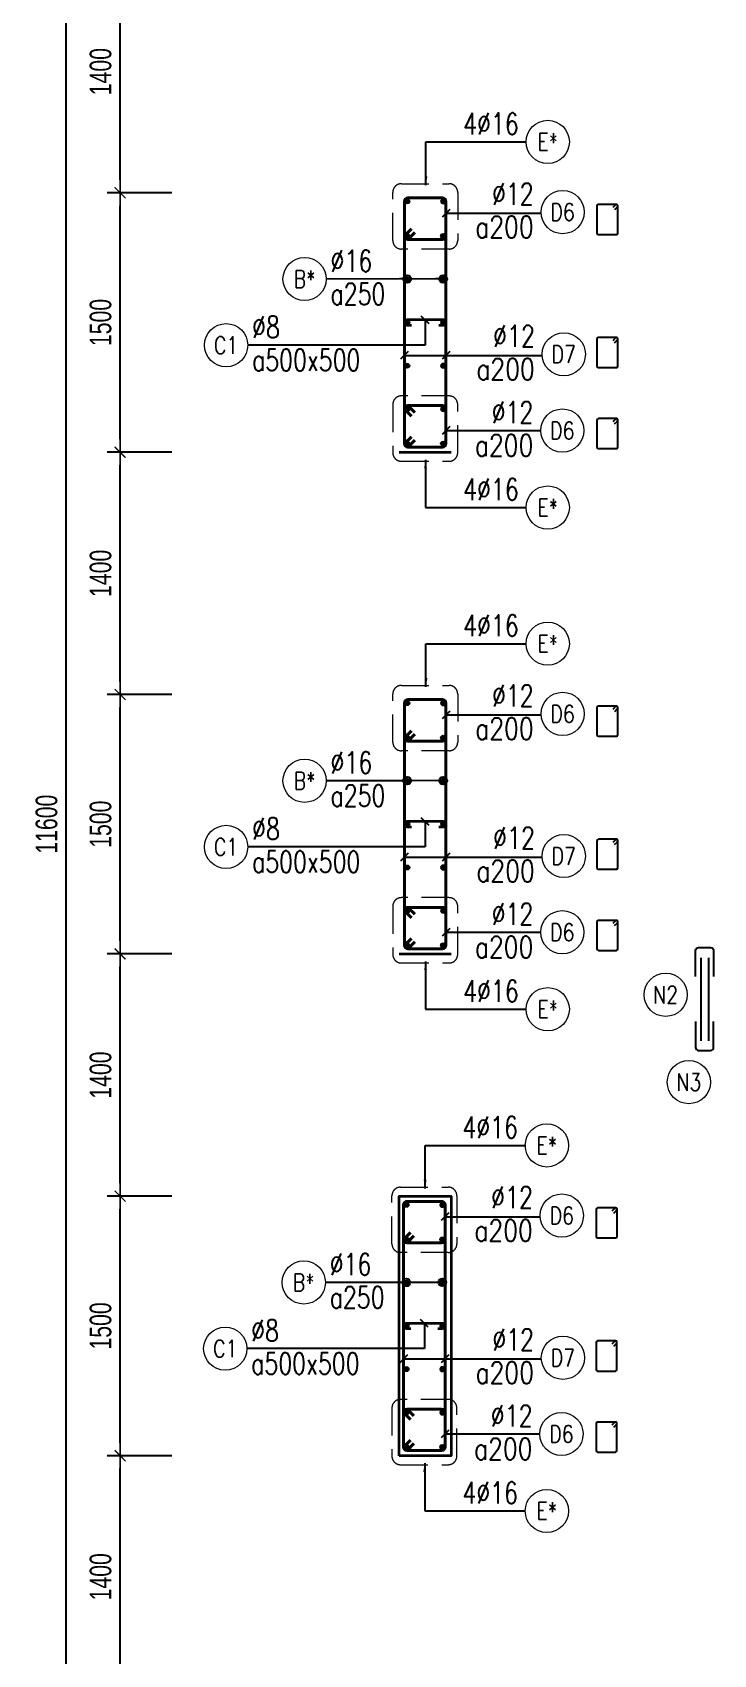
# Model space of a CAD drawing. Header units: millimetres. Extents: x 738475 to 1279438, y -34239 to 156422.
# Drawn here: x 1150921 to 1154861, y 98999 to 108375 of the extents above; entities that cross this region are included whole.
import ezdxf
from ezdxf.enums import TextEntityAlignment as Align

# ---------------------------------------------------------------- set-up
doc = ezdxf.new("R2010")
doc.units = ezdxf.units.MM
doc.header["$MEASUREMENT"] = 0
doc.linetypes.add('HIDDEN', pattern=[9.525, 6.35, -3.175])
doc.linetypes.add('HIDDEN2', pattern=[4.7625, 3.175, -1.5875])
doc.layers.get('0').update_dxf_attribs({"lineweight": 20})
doc.layers.get('Defpoints').update_dxf_attribs({"color": 151, "lineweight": 9})
doc.layers.add('Hidden', color=9, linetype='HIDDEN')
doc.layers.add('Ligature', color=1, linetype='Continuous')
for name, color, linetype, lineweight in [('KC-LEADER', 153, 'Continuous', 18), ('KC-THEP', 6, 'Continuous', 40), ('NDC_S_DIM', 1, 'Continuous', 15), ('NDC_S_HIDDEN', 8, 'HIDDEN2', 13), ('NDC_S_LEADER', 1, 'Continuous', 15), ('NDC_S_REBAR', 4, 'Continuous', 35), ('NDC_S_STIRRUP', 4, 'Continuous', 40), ('NDC_S_VN TEXT', 7, 'Continuous', 20), ('NDC_S_WALL', 6, 'Continuous', 35), ('OF_Core wall_1.2(B1-19F)$0$NDC_S_WALL', 6, 'Continuous', 35)]:
    doc.layers.add(name, color=color, linetype=linetype, lineweight=lineweight)
doc.styles.add('NDC_ARIAL', font='arial.ttf', dxfattribs={"width": 0.85})
doc.styles.add('NDC_DIM', font='', dxfattribs={"width": 0.75})
doc.styles.add('NDC_EN TXT', font='romans.shx', dxfattribs={"width": 0.8})
doc.styles.get('NDC_DIM').set_extended_font_data('Dotum')
doc.dimstyles.new('NDC_1-50', dxfattribs={"dimscale": 50, "dimtxt": 2.5, "dimasz": 1, "dimexe": 1.5, "dimexo": 0, "dimgap": 0.8, "dimtad": 1, "dimdec": 0, "dimdsep": 46, "dimtxsty": 'NDC_ARIAL', "dimblk": 'DIMMARK', "dimcen": 49999.938995, "dimdle": 1.5, "dimclrd": 1, "dimclre": 1, "dimclrt": 3, "dimadec": 0, "dimazin": 0, "dimtfac": 1, "dimtdec": 0, "dimtix": 1, "dimtmove": 2, "dimatfit": 3, "dimfxl": 1, "dimarcsym": 0})
doc.dimstyles.new('NDC_dim_30', dxfattribs={"dimscale": 30, "dimtxt": 2.5, "dimasz": 1.5, "dimexe": 1.5, "dimexo": 2.5, "dimgap": 1, "dimtad": 1, "dimdec": 0, "dimzin": 0, "dimdsep": 46, "dimtxsty": 'NDC_DIM', "dimblk": 'DIMMARK', "dimcen": 0.09, "dimdle": 1.2, "dimclrd": 1, "dimclre": 1, "dimclrt": 3, "dimadec": 0, "dimazin": 0, "dimtfac": 1, "dimtdec": 0, "dimtix": 1, "dimtofl": 0, "dimtmove": 0, "dimatfit": 3, "dimfxl": 6, "dimfxlon": 1, "dimtolj": 1, "dimtzin": 0, "dimarcsym": 0})
doc.dimstyles.new('NDC_dim_50', dxfattribs={"dimscale": 50, "dimtxt": 2.5, "dimasz": 1.5, "dimexe": 1.5, "dimexo": 2.5, "dimgap": 1, "dimtad": 1, "dimdec": 0, "dimzin": 0, "dimdsep": 46, "dimtxsty": 'NDC_DIM', "dimblk": 'DIMMARK', "dimcen": 0.09, "dimdle": 1.2, "dimclrd": 1, "dimclre": 1, "dimclrt": 3, "dimadec": 0, "dimazin": 0, "dimtfac": 1, "dimtdec": 0, "dimtix": 1, "dimtofl": 0, "dimtmove": 0, "dimatfit": 3, "dimfxl": 6, "dimfxlon": 1, "dimtolj": 1, "dimtzin": 0, "dimarcsym": 0})

# ---------------------------------------------------------------- blocks, each defined once
blk = doc.blocks.new('A$C7BC65A55')
at = {"layer": 'Ligature'}
for p, q in [((-15.2, 372, 0), (-15.2, 38.5, 0)), ((15.2, 372, 0), (15.2, 38.5, 0))]:
    blk.add_line(p, q, dxfattribs=at)
for points in [[(-36.2, 296.5), (-36.2, 400.9, -0.414214), (-24, 413.1), (24, 413.1, -0.414214), (36.2, 400.9), (36.2, 296.5)], [(-36.2, 116.5), (-36.2, 12.2, 0.414214), (-24, 0), (24, 0, 0.414214), (36.2, 12.2), (36.2, 116.5)]]:
    blk.add_lwpolyline(points, format="xyb", dxfattribs=at)
blk = doc.blocks.new('THEP')
at = {"layer": 'KC-LEADER', "color": 6}
blk.add_circle((0, 0), 14, dxfattribs=at)
at = {"layer": 'KC-THEP'}
for p, q in [((-14, 0), (14, 0)), ((9.9, 9.9), (-9.9, -9.9)), ((-9.9, 9.9), (9.9, -9.9)), ((0, 14), (0, -14))]:
    blk.add_line(p, q, dxfattribs=at)
blk = doc.blocks.new('DIMMARK')
at = {"layer": 'NDC_S_DIM', "color": 1}
blk.add_line((-1.5, 0), (1, 0), dxfattribs=at)
at = {"layer": 'NDC_S_DIM', "color": 2, "const_width": 0.1}
blk.add_lwpolyline([(-0.42, -0.42), (0.42, 0.42)], dxfattribs=at)
blk = doc.blocks.new('*U9')
blk.add_circle((2.5, 0), 2.5)
at = {"layer": 'NDC_S_VN TEXT', "color": 3, "style": 'NDC_EN TXT', "width": 0.75}
blk.add_attdef('DK2', text='', height=2.5, dxfattribs=at).set_placement((-0.85, 0.85), align=Align.RIGHT)
at = {"layer": 'NDC_S_VN TEXT', "color": 7, "style": 'NDC_EN TXT', "width": 0.8}
blk.add_attdef('SH3', text='', height=2, dxfattribs=at).set_placement((2.5, 0), align=Align.MIDDLE)
blk = doc.blocks.new('*U10')
blk.add_circle((2.5, 0), 2.5)
at = {"layer": 'NDC_S_VN TEXT', "color": 3, "style": 'NDC_EN TXT'}
for tag, width, p in [('DK2', 0.75, (-0.85, 0.85)), ('KC2', 0.8, (-0.85, -2.97))]:
    blk.add_attdef(tag, text='', height=2.5, dxfattribs=dict(at, width=width)).set_placement(p, align=Align.RIGHT)
at = {"layer": 'NDC_S_VN TEXT', "color": 7, "style": 'NDC_EN TXT', "width": 0.8}
blk.add_attdef('SH3', text='', height=2, dxfattribs=at).set_placement((2.5, 0), align=Align.MIDDLE)
blk = doc.blocks.new('*U11')
blk.add_circle((-2.5, 0), 2.5)
at = {"layer": 'NDC_S_VN TEXT', "color": 3, "style": 'NDC_EN TXT', "width": 0.75}
for tag, p in [('DK1', (0.5, 0.85)), ('KC1', (0.5, -2.97))]:
    blk.add_attdef(tag, p, '', height=2.5, dxfattribs=at)
at = {"layer": 'NDC_S_VN TEXT', "color": 7, "style": 'NDC_EN TXT', "width": 0.8}
blk.add_attdef('SH2', text='', height=2, dxfattribs=at).set_placement((-2.5, 0), align=Align.MIDDLE)
blk = doc.blocks.new('*D409')
at = {"layer": 'Defpoints', "color": 0, "ltscale": 200, "transparency": 16777216}
for p in [(1151115.9, 109598.4), (1153157, 109598.4), (1153157.1, 97998.6)]:
    blk.add_point(p, dxfattribs=at)
at = {"layer": 'NDC_S_DIM', "color": 1, "lineweight": -2, "ltscale": 200, "transparency": 16777216}
for p, q in [((1151415.9, 109598.4), (1151040.9, 109598.4)), ((1151115.9, 98073.6), (1151115.9, 109523.4)), ((1151415.9, 97998.6), (1151040.9, 97998.6))]:
    blk.add_line(p, q, dxfattribs=at)
at = {"layer": 'NDC_S_DIM', "color": 1, "lineweight": -2, "ltscale": 200, "transparency": 16777216, "xscale": 75, "yscale": 75, "zscale": 75}
for p, rotation in [((1151115.9, 109598.4), 90), ((1151115.9, 97998.6), 270)]:
    blk.add_blockref('DIMMARK', p, dxfattribs=dict(at, rotation=rotation))
at = {"layer": 'NDC_S_DIM', "color": 3, "ltscale": 200, "transparency": 16777216, "insert": (1151003.3, 103798.5), "char_height": 125, "attachment_point": 5, "rotation": 90, "style": 'NDC_DIM'}
blk.add_mtext('\\A1;11600', dxfattribs=at)
blk = doc.blocks.new('*D431')
at = {"layer": 'Defpoints', "color": 0, "ltscale": 200, "transparency": 16777216}
for p in [(1151428.5, 100148.4), (1153099.2, 100148.4), (1153343.1, 98748.4)]:
    blk.add_point(p, dxfattribs=at)
at = {"layer": 'NDC_S_DIM', "color": 1, "lineweight": -2, "ltscale": 200, "transparency": 16777216}
for p, q in [((1151728.5, 100148.4), (1151353.5, 100148.4)), ((1151428.5, 98823.4), (1151428.5, 100073.4)), ((1151728.5, 98748.4), (1151353.5, 98748.4))]:
    blk.add_line(p, q, dxfattribs=at)
at = {"layer": 'NDC_S_DIM', "color": 1, "lineweight": -2, "ltscale": 200, "transparency": 16777216, "xscale": 75, "yscale": 75, "zscale": 75}
for p, rotation in [((1151428.5, 100148.4), 90), ((1151428.5, 98748.4), 270)]:
    blk.add_blockref('DIMMARK', p, dxfattribs=dict(at, rotation=rotation))
at = {"layer": 'NDC_S_DIM', "color": 3, "ltscale": 200, "transparency": 16777216, "insert": (1151315.9, 99448.4), "char_height": 125, "attachment_point": 5, "rotation": 90, "style": 'NDC_DIM'}
blk.add_mtext('\\A1;1400', dxfattribs=at)
blk = doc.blocks.new('*D432')
at = {"layer": 'Defpoints', "color": 0, "ltscale": 200, "transparency": 16777216}
for p in [(1151428.5, 101648.4), (1153193.1, 101648.4), (1153099.2, 100148.4)]:
    blk.add_point(p, dxfattribs=at)
at = {"layer": 'NDC_S_DIM', "color": 1, "lineweight": -2, "ltscale": 200, "transparency": 16777216}
for p, q in [((1151728.5, 101648.4), (1151353.5, 101648.4)), ((1151428.5, 100223.4), (1151428.5, 101573.4)), ((1151728.5, 100148.4), (1151353.5, 100148.4))]:
    blk.add_line(p, q, dxfattribs=at)
at = {"layer": 'NDC_S_DIM', "color": 1, "lineweight": -2, "ltscale": 200, "transparency": 16777216, "xscale": 75, "yscale": 75, "zscale": 75}
for p, rotation in [((1151428.5, 101648.4), 90), ((1151428.5, 100148.4), 270)]:
    blk.add_blockref('DIMMARK', p, dxfattribs=dict(at, rotation=rotation))
at = {"layer": 'NDC_S_DIM', "color": 3, "ltscale": 200, "transparency": 16777216, "insert": (1151315.9, 100898.4), "char_height": 125, "attachment_point": 5, "rotation": 90, "style": 'NDC_DIM'}
blk.add_mtext('\\A1;1500', dxfattribs=at)
blk = doc.blocks.new('*D433')
at = {"layer": 'Defpoints', "color": 0, "ltscale": 200, "transparency": 16777216}
for p in [(1151428.5, 103048.4), (1153193.1, 103048.4), (1153193.1, 101648.4)]:
    blk.add_point(p, dxfattribs=at)
at = {"layer": 'NDC_S_DIM', "color": 1, "lineweight": -2, "ltscale": 200, "transparency": 16777216}
for p, q in [((1151728.5, 103048.4), (1151353.5, 103048.4)), ((1151428.5, 101723.4), (1151428.5, 102973.4)), ((1151728.5, 101648.4), (1151353.5, 101648.4))]:
    blk.add_line(p, q, dxfattribs=at)
at = {"layer": 'NDC_S_DIM', "color": 1, "lineweight": -2, "ltscale": 200, "transparency": 16777216, "xscale": 75, "yscale": 75, "zscale": 75}
for p, rotation in [((1151428.5, 103048.4), 90), ((1151428.5, 101648.4), 270)]:
    blk.add_blockref('DIMMARK', p, dxfattribs=dict(at, rotation=rotation))
at = {"layer": 'NDC_S_DIM', "color": 3, "ltscale": 200, "transparency": 16777216, "insert": (1151315.9, 102348.4), "char_height": 125, "attachment_point": 5, "rotation": 90, "style": 'NDC_DIM'}
blk.add_mtext('\\A1;1400', dxfattribs=at)
blk = doc.blocks.new('*D434')
at = {"layer": 'Defpoints', "color": 0, "ltscale": 200, "transparency": 16777216}
for p in [(1151428.5, 104548.4), (1153193.1, 104548.4), (1153193.1, 103048.4)]:
    blk.add_point(p, dxfattribs=at)
at = {"layer": 'NDC_S_DIM', "color": 1, "lineweight": -2, "ltscale": 200, "transparency": 16777216}
for p, q in [((1151728.5, 104548.4), (1151353.5, 104548.4)), ((1151428.5, 103123.4), (1151428.5, 104473.4)), ((1151728.5, 103048.4), (1151353.5, 103048.4))]:
    blk.add_line(p, q, dxfattribs=at)
at = {"layer": 'NDC_S_DIM', "color": 1, "lineweight": -2, "ltscale": 200, "transparency": 16777216, "xscale": 75, "yscale": 75, "zscale": 75}
for p, rotation in [((1151428.5, 104548.4), 90), ((1151428.5, 103048.4), 270)]:
    blk.add_blockref('DIMMARK', p, dxfattribs=dict(at, rotation=rotation))
at = {"layer": 'NDC_S_DIM', "color": 3, "ltscale": 200, "transparency": 16777216, "insert": (1151315.9, 103798.4), "char_height": 125, "attachment_point": 5, "rotation": 90, "style": 'NDC_DIM'}
blk.add_mtext('\\A1;1500', dxfattribs=at)
blk = doc.blocks.new('*D435')
at = {"layer": 'Defpoints', "color": 0, "ltscale": 200, "transparency": 16777216}
for p in [(1151428.5, 105948.4), (1153193.1, 105948.4), (1153193.1, 104548.4)]:
    blk.add_point(p, dxfattribs=at)
at = {"layer": 'NDC_S_DIM', "color": 1, "lineweight": -2, "ltscale": 200, "transparency": 16777216}
for p, q in [((1151728.5, 105948.4), (1151353.5, 105948.4)), ((1151428.5, 104623.4), (1151428.5, 105873.4)), ((1151728.5, 104548.4), (1151353.5, 104548.4))]:
    blk.add_line(p, q, dxfattribs=at)
at = {"layer": 'NDC_S_DIM', "color": 1, "lineweight": -2, "ltscale": 200, "transparency": 16777216, "xscale": 75, "yscale": 75, "zscale": 75}
for p, rotation in [((1151428.5, 105948.4), 90), ((1151428.5, 104548.4), 270)]:
    blk.add_blockref('DIMMARK', p, dxfattribs=dict(at, rotation=rotation))
at = {"layer": 'NDC_S_DIM', "color": 3, "ltscale": 200, "transparency": 16777216, "insert": (1151315.9, 105248.4), "char_height": 125, "attachment_point": 5, "rotation": 90, "style": 'NDC_DIM'}
blk.add_mtext('\\A1;1400', dxfattribs=at)
blk = doc.blocks.new('*D436')
at = {"layer": 'Defpoints', "color": 0, "ltscale": 200, "transparency": 16777216}
for p in [(1151428.5, 107448.4), (1153193.1, 107448.4), (1153193.1, 105948.4)]:
    blk.add_point(p, dxfattribs=at)
at = {"layer": 'NDC_S_DIM', "color": 1, "lineweight": -2, "ltscale": 200, "transparency": 16777216}
for p, q in [((1151728.5, 107448.4), (1151353.5, 107448.4)), ((1151428.5, 106023.4), (1151428.5, 107373.4)), ((1151728.5, 105948.4), (1151353.5, 105948.4))]:
    blk.add_line(p, q, dxfattribs=at)
at = {"layer": 'NDC_S_DIM', "color": 1, "lineweight": -2, "ltscale": 200, "transparency": 16777216, "xscale": 75, "yscale": 75, "zscale": 75}
for p, rotation in [((1151428.5, 107448.4), 90), ((1151428.5, 105948.4), 270)]:
    blk.add_blockref('DIMMARK', p, dxfattribs=dict(at, rotation=rotation))
at = {"layer": 'NDC_S_DIM', "color": 3, "ltscale": 200, "transparency": 16777216, "insert": (1151315.9, 106698.4), "char_height": 125, "attachment_point": 5, "rotation": 90, "style": 'NDC_DIM'}
blk.add_mtext('\\A1;1500', dxfattribs=at)
blk = doc.blocks.new('*D437')
at = {"layer": 'Defpoints', "color": 0, "ltscale": 200, "transparency": 16777216}
for p in [(1151428.5, 108848.4), (1153193.1, 108848.4), (1153193.1, 107448.4)]:
    blk.add_point(p, dxfattribs=at)
at = {"layer": 'NDC_S_DIM', "color": 1, "lineweight": -2, "ltscale": 200, "transparency": 16777216}
for p, q in [((1151728.5, 108848.4), (1151353.5, 108848.4)), ((1151428.5, 107523.4), (1151428.5, 108773.4)), ((1151728.5, 107448.4), (1151353.5, 107448.4))]:
    blk.add_line(p, q, dxfattribs=at)
at = {"layer": 'NDC_S_DIM', "color": 1, "lineweight": -2, "ltscale": 200, "transparency": 16777216, "xscale": 75, "yscale": 75, "zscale": 75}
for p, rotation in [((1151428.5, 108848.4), 90), ((1151428.5, 107448.4), 270)]:
    blk.add_blockref('DIMMARK', p, dxfattribs=dict(at, rotation=rotation))
at = {"layer": 'NDC_S_DIM', "color": 3, "ltscale": 200, "transparency": 16777216, "insert": (1151315.9, 108148.4), "char_height": 125, "attachment_point": 5, "rotation": 90, "style": 'NDC_DIM'}
blk.add_mtext('\\A1;1400', dxfattribs=at)

msp = doc.modelspace()

# ---------------------------------------------------------------- linework, layer by layer
for centre in [(1154583.989, 102812.716), (1154718.437, 102307.713)]:
    msp.add_circle(centre, 125)
at = {"layer": 'Ligature'}
for points in [[(1154289.121, 107350.572), (1154305.087, 107366.538, 0.66817864), (1154299.314, 107380.476), (1154194.685, 107380.476, 0.41421356), (1154186.52, 107372.311), (1154186.52, 107215.203, 0.41421356), (1154194.685, 107207.039), (1154299.314, 107207.039, 0.41421356), (1154307.479, 107215.203), (1154307.478, 107372.311, 0.66817864), (1154293.54, 107378.084), (1154277.574, 107362.118)], [(1154289.093, 106581.423), (1154305.059, 106597.389, 0.66817864), (1154299.286, 106611.327), (1154194.657, 106611.327, 0.41421356), (1154186.492, 106603.162), (1154186.492, 106446.055, 0.41421356), (1154194.657, 106437.89), (1154299.286, 106437.89, 0.41421356), (1154307.45, 106446.055), (1154307.45, 106603.162, 0.66817864), (1154293.512, 106608.936), (1154277.546, 106592.97)], [(1154289.093, 106112.847), (1154305.059, 106128.813, 0.66817864), (1154299.286, 106142.751), (1154194.657, 106142.751, 0.41421356), (1154186.492, 106134.586), (1154186.492, 105977.479, 0.41421356), (1154194.657, 105969.314), (1154299.286, 105969.314, 0.41421356), (1154307.45, 105977.479), (1154307.45, 106134.586, 0.66817864), (1154293.512, 106140.36), (1154277.546, 106124.394)], [(1154289.121, 104450.572), (1154305.087, 104466.538, 0.66817864), (1154299.314, 104480.476), (1154194.685, 104480.476, 0.41421356), (1154186.52, 104472.311), (1154186.52, 104315.203, 0.41421356), (1154194.685, 104307.039), (1154299.314, 104307.039, 0.41421356), (1154307.479, 104315.203), (1154307.478, 104472.311, 0.66817864), (1154293.54, 104478.084), (1154277.574, 104462.118)], [(1154289.093, 103681.423), (1154305.059, 103697.389, 0.66817864), (1154299.286, 103711.327), (1154194.657, 103711.327, 0.41421356), (1154186.492, 103703.162), (1154186.492, 103546.055, 0.41421356), (1154194.657, 103537.89), (1154299.286, 103537.89, 0.41421356), (1154307.45, 103546.055), (1154307.45, 103703.162, 0.66817864), (1154293.512, 103708.936), (1154277.546, 103692.97)], [(1154289.093, 103212.847), (1154305.059, 103228.813, 0.66817864), (1154299.286, 103242.751), (1154194.657, 103242.751, 0.41421356), (1154186.492, 103234.586), (1154186.492, 103077.479, 0.41421356), (1154194.657, 103069.314), (1154299.286, 103069.314, 0.41421356), (1154307.45, 103077.479), (1154307.45, 103234.586, 0.66817864), (1154293.512, 103240.36), (1154277.546, 103224.394)], [(1154284.262, 101550.572), (1154300.228, 101566.538, 0.66817864), (1154294.455, 101580.476), (1154189.826, 101580.476, 0.41421356), (1154181.661, 101572.311), (1154181.661, 101415.203, 0.41421356), (1154189.826, 101407.039), (1154294.455, 101407.039, 0.41421356), (1154302.62, 101415.203), (1154302.62, 101572.311, 0.66817864), (1154288.681, 101578.084), (1154272.715, 101562.119)], [(1154284.234, 100781.423), (1154300.2, 100797.389, 0.66817864), (1154294.427, 100811.327), (1154189.798, 100811.327, 0.41421356), (1154181.633, 100803.162), (1154181.633, 100646.055, 0.41421356), (1154189.798, 100637.89), (1154294.427, 100637.89, 0.41421356), (1154302.591, 100646.055), (1154302.591, 100803.162, 0.66817864), (1154288.653, 100808.936), (1154272.687, 100792.97)], [(1154284.234, 100312.847), (1154300.2, 100328.813, 0.66817864), (1154294.427, 100342.751), (1154189.798, 100342.751, 0.41421356), (1154181.633, 100334.586), (1154181.633, 100177.479, 0.41421356), (1154189.798, 100169.314), (1154294.427, 100169.314, 0.41421356), (1154302.591, 100177.479), (1154302.591, 100334.586, 0.66817864), (1154288.653, 100340.36), (1154272.687, 100324.394)]]:
    msp.add_lwpolyline(points, format="xyb", dxfattribs=at)
at = {"layer": 'NDC_S_HIDDEN', "ltscale": 50}
for points in [[(1153055.452, 107500.423), (1153331.295, 107500.423, -0.41421356), (1153381.295, 107450.423), (1153381.295, 107172.873, -0.41421356), (1153331.295, 107122.873), (1153055.452, 107122.873, -0.41421356), (1153005.452, 107172.873), (1153005.452, 107450.423, -0.41421356)], [(1153055.452, 105896.304), (1153331.295, 105896.304, 0.41421356), (1153381.295, 105946.304), (1153381.295, 106223.853, 0.41421356), (1153331.295, 106273.853), (1153055.452, 106273.853, 0.41421356), (1153005.452, 106223.853), (1153005.452, 105946.304, 0.41421356)], [(1153055.452, 104600.423), (1153331.295, 104600.423, -0.41421356), (1153381.295, 104550.423), (1153381.295, 104272.873, -0.41421356), (1153331.295, 104222.873), (1153055.452, 104222.873, -0.41421356), (1153005.452, 104272.873), (1153005.452, 104550.423, -0.41421356)], [(1153055.452, 102996.304), (1153331.295, 102996.304, 0.41421356), (1153381.295, 103046.304), (1153381.295, 103323.853, 0.41421356), (1153331.295, 103373.853), (1153055.452, 103373.853, 0.41421356), (1153005.452, 103323.853), (1153005.452, 103046.304, 0.41421356)], [(1153050.593, 101700.423), (1153326.436, 101700.423, -0.41421356), (1153376.436, 101650.423), (1153376.436, 101372.873, -0.41421356), (1153326.436, 101322.873), (1153050.593, 101322.873, -0.41421356), (1153000.593, 101372.873), (1153000.593, 101650.423, -0.41421356)], [(1153050.593, 100096.304), (1153326.436, 100096.304, 0.41421356), (1153376.436, 100146.304), (1153376.436, 100423.853, 0.41421356), (1153326.436, 100473.853), (1153050.593, 100473.853, 0.41421356), (1153000.593, 100423.853), (1153000.593, 100146.304, 0.41421356)]]:
    msp.add_lwpolyline(points, format="xyb", close=True, dxfattribs=at)
at = {"layer": 'NDC_S_REBAR'}
for points in [[(1153271.6, 106683.363), (1153296.6, 106683.363, 1), (1153296.6, 106713.363), (1153089.576, 106713.363, 1), (1153089.576, 106683.363), (1153114.576, 106683.363)], [(1153271.6, 103783.363), (1153296.6, 103783.363, 1), (1153296.6, 103813.363), (1153089.576, 103813.363, 1), (1153089.576, 103783.363), (1153114.576, 103783.363)], [(1153266.741, 100883.363), (1153291.741, 100883.363, 1), (1153291.741, 100913.363), (1153084.717, 100913.363, 1), (1153084.717, 100883.363), (1153109.717, 100883.363)]]:
    msp.add_lwpolyline(points, format="xyb", dxfattribs=at)
at = {"layer": 'NDC_S_STIRRUP'}
for points in [[(1153113.088, 106038.363), (1153073.088, 105998.363, 0.41421356), (1153093.088, 105978.363), (1153293.088, 105978.363, 0.41421356), (1153313.088, 105998.363), (1153313.088, 107398.363, 0.41421356), (1153293.088, 107418.363), (1153093.088, 107418.363, 0.41421356), (1153073.088, 107398.363), (1153073.088, 105998.363, 0.41421356), (1153093.088, 105978.363), (1153133.088, 106018.363)], [(1153113.088, 107238.9), (1153073.088, 107198.9, 0.41421356), (1153093.088, 107178.9), (1153293.088, 107178.9, 0.41421356), (1153313.088, 107198.9), (1153313.088, 107398.363, 0.41421356), (1153293.088, 107418.363), (1153093.088, 107418.363, 0.41421356), (1153073.088, 107398.363), (1153073.088, 107198.9, 0.41421356), (1153093.088, 107178.9), (1153133.088, 107218.9)], [(1153113.088, 106157.826), (1153073.088, 106197.826, -0.41421356), (1153093.088, 106217.826), (1153293.088, 106217.826, -0.41421356), (1153313.088, 106197.826), (1153313.088, 105998.363, -0.41421356), (1153293.088, 105978.363), (1153093.088, 105978.363, -0.41421356), (1153073.088, 105998.363), (1153073.088, 106197.826, -0.41421356), (1153093.088, 106217.826), (1153133.088, 106177.826)], [(1153113.088, 103138.363), (1153073.088, 103098.363, 0.41421356), (1153093.088, 103078.363), (1153293.088, 103078.363, 0.41421356), (1153313.088, 103098.363), (1153313.088, 104498.363, 0.41421356), (1153293.088, 104518.363), (1153093.088, 104518.363, 0.41421356), (1153073.088, 104498.363), (1153073.088, 103098.363, 0.41421356), (1153093.088, 103078.363), (1153133.088, 103118.363)], [(1153113.088, 104338.9), (1153073.088, 104298.9, 0.41421356), (1153093.088, 104278.9), (1153293.088, 104278.9, 0.41421356), (1153313.088, 104298.9), (1153313.088, 104498.363, 0.41421356), (1153293.088, 104518.363), (1153093.088, 104518.363, 0.41421356), (1153073.088, 104498.363), (1153073.088, 104298.9, 0.41421356), (1153093.088, 104278.9), (1153133.088, 104318.9)], [(1153113.088, 103257.826), (1153073.088, 103297.826, -0.41421356), (1153093.088, 103317.826), (1153293.088, 103317.826, -0.41421356), (1153313.088, 103297.826), (1153313.088, 103098.363, -0.41421356), (1153293.088, 103078.363), (1153093.088, 103078.363, -0.41421356), (1153073.088, 103098.363), (1153073.088, 103297.826, -0.41421356), (1153093.088, 103317.826), (1153133.088, 103277.826)], [(1153108.229, 100238.363), (1153068.229, 100198.363, 0.41421356), (1153088.229, 100178.363), (1153288.229, 100178.363, 0.41421356), (1153308.229, 100198.363), (1153308.229, 101598.363, 0.41421356), (1153288.229, 101618.363), (1153088.229, 101618.363, 0.41421356), (1153068.229, 101598.363), (1153068.229, 100198.363, 0.41421356), (1153088.229, 100178.363), (1153128.229, 100218.363)], [(1153108.229, 101438.9), (1153068.229, 101398.9, 0.41421356), (1153088.229, 101378.9), (1153288.229, 101378.9, 0.41421356), (1153308.229, 101398.9), (1153308.229, 101598.363, 0.41421356), (1153288.229, 101618.363), (1153088.229, 101618.363, 0.41421356), (1153068.229, 101598.363), (1153068.229, 101398.9, 0.41421356), (1153088.229, 101378.9), (1153128.229, 101418.9)], [(1153108.229, 100357.826), (1153068.229, 100397.826, -0.41421356), (1153088.229, 100417.826), (1153288.229, 100417.826, -0.41421356), (1153308.229, 100397.826), (1153308.229, 100198.363, -0.41421356), (1153288.229, 100178.363), (1153088.229, 100178.363, -0.41421356), (1153068.229, 100198.363), (1153068.229, 100397.826, -0.41421356), (1153088.229, 100417.826), (1153128.229, 100377.826)]]:
    msp.add_lwpolyline(points, format="xyb", dxfattribs=at)
at = {"layer": 'NDC_S_WALL'}
for p, q in [((1153043.088, 105948.363), (1153343.088, 105948.363)), ((1153043.088, 103048.363), (1153343.088, 103048.363))]:
    msp.add_line(p, q, dxfattribs=at)
at = {"layer": 'NDC_S_WALL', "ltscale": 200}
for points in [[(1153343.088, 105948.363, 0, 0, 0), (1153343.088, 107448.363, 0.5, 0.5, 0), (1153343.088, 107448.363, 0, 0, 0), (1153043.088, 107448.363, 0, 0, 0), (1153043.088, 105948.363, 0, 0, 0), (1153343.088, 105948.363, 0, 0, 0)], [(1153343.088, 103048.363, 0, 0, 0), (1153043.088, 103048.363, 0, 0, 0), (1153043.088, 104548.363, 0.5, 0.5, 0), (1153043.088, 104548.363, 0, 0, 0), (1153343.088, 104548.363, 0, 0, 0), (1153343.088, 103048.363, 0, 0, 0)]]:
    msp.add_lwpolyline(points, format="xyseb", dxfattribs=at)
msp.add_lwpolyline([(1153043.088, 100148.363), (1153043.088, 101648.363), (1153343.088, 101648.363), (1153343.088, 100148.363), (1153043.088, 100148.363)], dxfattribs=at)
at = {"layer": 'OF_Core wall_1.2(B1-19F)$0$NDC_S_WALL', "ltscale": 200}
msp.add_lwpolyline([(1153343.088, 103048.363, 0, 0, 0), (1153043.088, 103048.363, 0, 0, 0), (1153043.088, 104548.363, 0.5, 0.5, 0), (1153043.088, 104548.363, 0, 0, 0), (1153343.088, 104548.363, 0, 0, 0), (1153343.088, 103048.363, 0, 0, 0)], format="xyseb", dxfattribs=at)

# ---------------------------------------------------------------- block references
at = {"layer": 'Hidden', "xscale": 1.44, "yscale": 1.44, "zscale": 1.44}
msp.add_blockref('A$C7BC65A55', (1154809.069, 102490.435, 0.03), dxfattribs=at)
at = {"layer": 'KC-THEP'}
for p, rotation in [((1153089.576, 107398.363), 189.6685644363809), ((1153296.6, 107198.363), 9.668564436380926), ((1153089.576, 106948.363), 189.6685644363809), ((1153089.576, 106698.363), 189.6685644363809), ((1153089.576, 106448.363), 189.6685644363809), ((1153089.576, 106198.363), 189.6685644363809), ((1153296.6, 105998.363), 9.668564436380946), ((1153089.576, 104498.363), 189.6685644363809), ((1153296.6, 104298.363), 9.668564436380926), ((1153089.576, 104048.363), 189.6685644363809), ((1153089.576, 103798.363), 189.6685644363809), ((1153089.576, 103548.363), 189.6685644363809), ((1153089.576, 103298.363), 189.6685644363809), ((1153296.6, 103098.363), 9.668564436380946), ((1153084.717, 101598.363), 189.6685644363809), ((1153291.741, 101398.363), 9.668564436380926), ((1153084.717, 101148.363), 189.6685644363809), ((1153084.717, 100898.363), 189.6685644363809), ((1153084.717, 100648.363), 189.6685644363809), ((1153084.717, 100398.363), 189.6685644363809), ((1153291.741, 100198.363), 9.668564436380946)]:
    msp.add_blockref('THEP', p, dxfattribs=dict(at, rotation=rotation))
at = {"layer": 'KC-THEP', "xscale": -1}
for p, rotation in [((1153296.6, 107398.363), 170.331435563619), ((1153089.576, 107198.363), 350.3314355636191), ((1153296.6, 106948.363), 170.331435563619), ((1153296.6, 106698.363), 170.331435563619), ((1153296.6, 106448.363), 170.331435563619), ((1153296.6, 106198.363), 170.331435563619), ((1153089.576, 105998.363), 350.3314355636191), ((1153296.6, 104498.363), 170.331435563619), ((1153089.576, 104298.363), 350.3314355636191), ((1153296.6, 104048.363), 170.331435563619), ((1153296.6, 103798.363), 170.331435563619), ((1153296.6, 103548.363), 170.331435563619), ((1153296.6, 103298.363), 170.331435563619), ((1153089.576, 103098.363), 350.3314355636191), ((1153291.741, 101598.363), 170.331435563619), ((1153084.717, 101398.363), 350.3314355636191), ((1153291.741, 101148.363), 170.331435563619), ((1153291.741, 100898.363), 170.331435563619), ((1153291.741, 100648.363), 170.331435563619), ((1153291.741, 100398.363), 170.331435563619), ((1153084.717, 100198.363), 350.3314355636191)]:
    msp.add_blockref('THEP', p, dxfattribs=dict(at, rotation=rotation))
at = {"layer": 'NDC_S_VN TEXT', "xscale": 50, "yscale": 50, "zscale": 50}
for name, p, values in [('*U9', (1153776.94, 107741.904), {'SH3': 'E*', 'DK2': '4%%C16'}), ('*U10', (1153863.269, 107336.222), {'SH3': 'D6', 'DK2': '%%c12', 'KC2': 'a200'}), ('*U11', (1152620.629, 106949.603), {'SH2': 'B*', 'DK1': '%%C16', 'KC1': 'a250'}), ('*U11', (1152166.644, 106567.089), {'SH2': 'C1', 'DK1': '%%c8', 'KC1': 'a500x500'}), ('*U10', (1153869.764, 106514.506), {'SH3': 'D7', 'DK2': '%%c12', 'KC2': 'a200'}), ('*U10', (1153861.325, 106073.848), {'SH3': 'D6', 'DK2': '%%c12', 'KC2': 'a200'}), ('*U9', (1153776.94, 105628.834), {'SH3': 'E*', 'DK2': '4%%C16'}), ('*U9', (1153776.94, 104841.904), {'SH3': 'E*', 'DK2': '4%%C16'}), ('*U10', (1153863.269, 104436.222), {'SH3': 'D6', 'DK2': '%%c12', 'KC2': 'a200'}), ('*U11', (1152620.629, 104049.603), {'SH2': 'B*', 'DK1': '%%C16', 'KC1': 'a250'}), ('*U11', (1152166.644, 103667.089), {'SH2': 'C1', 'DK1': '%%c8', 'KC1': 'a500x500'}), ('*U10', (1153869.764, 103614.506), {'SH3': 'D7', 'DK2': '%%c12', 'KC2': 'a200'}), ('*U10', (1153861.325, 103173.848), {'SH3': 'D6', 'DK2': '%%c12', 'KC2': 'a200'}), ('*U9', (1153776.94, 102728.834), {'SH3': 'E*', 'DK2': '4%%C16'}), ('*U9', (1153772.082, 101941.904), {'SH3': 'E*', 'DK2': '4%%C16'}), ('*U10', (1153858.41, 101536.222), {'SH3': 'D6', 'DK2': '%%c12', 'KC2': 'a200'}), ('*U11', (1152615.771, 101149.603), {'SH2': 'B*', 'DK1': '%%C16', 'KC1': 'a250'}), ('*U11', (1152161.785, 100767.089), {'SH2': 'C1', 'DK1': '%%c8', 'KC1': 'a500x500'}), ('*U10', (1153864.905, 100714.507), {'SH3': 'D7', 'DK2': '%%c12', 'KC2': 'a200'}), ('*U10', (1153856.466, 100273.848), {'SH3': 'D6', 'DK2': '%%c12', 'KC2': 'a200'}), ('*U9', (1153772.082, 99828.834), {'SH3': 'E*', 'DK2': '4%%C16'})]:
    msp.add_blockref(name, p, dxfattribs=at).add_auto_attribs(values)

# ---------------------------------------------------------------- texts
at = {"layer": 'NDC_S_VN TEXT', "color": 7, "style": 'NDC_EN TXT', "width": 0.8}
for tag, p in [('N2', (1154583.989, 102812.716)), ('N3', (1154718.437, 102307.713))]:
    msp.add_attdef(tag, text='3', height=100, dxfattribs=at).set_placement(p, align=Align.MIDDLE)

# ---------------------------------------------------------------- dimensions: what is measured, and where the dimension line sits
at = {"layer": 'NDC_S_DIM', "ltscale": 200}
for base, p1, p2, picture, middle in [((1151115.909, 109598.363), (1153157.074, 97998.617), (1153156.976, 109598.363), '*D409', (1151003.324, 103798.49)), ((1151428.505, 108848.363), (1153193.088, 107448.363), (1153193.088, 108848.363), '*D437', (1151315.92, 108148.363)), ((1151428.505, 107448.363), (1153193.088, 105948.363), (1153193.088, 107448.363), '*D436', (1151315.92, 106698.363)), ((1151428.505, 105948.363), (1153193.088, 104548.363), (1153193.088, 105948.363), '*D435', (1151315.92, 105248.363)), ((1151428.505, 104548.363), (1153193.088, 103048.363), (1153193.088, 104548.363), '*D434', (1151315.92, 103798.363)), ((1151428.505, 103048.363), (1153193.088, 101648.363), (1153193.088, 103048.363), '*D433', (1151315.92, 102348.363)), ((1151428.505, 101648.363), (1153099.178, 100148.363), (1153193.088, 101648.363), '*D432', (1151315.92, 100898.363)), ((1151428.505, 100148.363), (1153343.088, 98748.363), (1153099.178, 100148.363), '*D431', (1151315.92, 99448.363))]:
    dim = msp.add_linear_dim(base=base, p1=p1, p2=p2, angle=90, dimstyle='NDC_dim_50', override={"dimtmove": 1}, dxfattribs=at)
    dim.commit()
    dim.dimension.update_dxf_attribs({"geometry": picture, "text_midpoint": middle})

# ---------------------------------------------------------------- leaders
at = {"layer": 'NDC_S_LEADER'}
for points, dimstyle, override in [([(1153197.631, 107493.043), (1153197.631, 107741.904), (1153779.21, 107741.904)], 'NDC_1-50', {"dimgap": 0.8, "dimtad": 0}), ([(1153313.088, 107329.919), (1153863.428, 107329.919)], 'NDC_dim_30', {"dimtad": 0, "dimldrblk": 'Oblique'}), ([(1153296.895, 106950.091), (1152620.629, 106949.603)], 'NDC_dim_30', {"dimtad": 0, "dimldrblk": 'Origin'}), ([(1153089.329, 106949.813), (1152620.629, 106949.603)], 'NDC_dim_30', {"dimtad": 0, "dimldrblk": 'Origin'}), ([(1153193.088, 106713.363), (1153193.088, 106567.374), (1152166.644, 106567.12)], 'NDC_dim_30', {"dimtad": 0, "dimldrblk": 'Oblique'}), ([(1153073.088, 106508.203), (1153869.923, 106508.203)], 'NDC_dim_30', {"dimtad": 0, "dimldrblk": 'Oblique'}), ([(1153313.088, 106508.203), (1153869.923, 106508.203)], 'NDC_dim_30', {"dimtad": 0, "dimldrblk": 'Oblique'}), ([(1153313.06, 106073.848), (1153863.4, 106073.848)], 'NDC_dim_30', {"dimtad": 0, "dimldrblk": 'Oblique'}), ([(1153195.2, 105904.884), (1153195.2, 105628.834), (1153776.779, 105628.834)], 'NDC_1-50', {"dimgap": 0.8, "dimtad": 0}), ([(1153197.631, 104593.043), (1153197.631, 104841.904), (1153779.21, 104841.904)], 'NDC_1-50', {"dimgap": 0.8, "dimtad": 0}), ([(1153313.088, 104429.919), (1153863.428, 104429.919)], 'NDC_dim_30', {"dimtad": 0, "dimldrblk": 'Oblique'}), ([(1153296.895, 104050.091), (1152620.629, 104049.603)], 'NDC_dim_30', {"dimtad": 0, "dimldrblk": 'Origin'}), ([(1153089.329, 104049.813), (1152620.629, 104049.603)], 'NDC_dim_30', {"dimtad": 0, "dimldrblk": 'Origin'}), ([(1153193.088, 103813.363), (1153193.088, 103667.374), (1152166.644, 103667.12)], 'NDC_dim_30', {"dimtad": 0, "dimldrblk": 'Oblique'}), ([(1153073.088, 103608.203), (1153869.923, 103608.203)], 'NDC_dim_30', {"dimtad": 0, "dimldrblk": 'Oblique'}), ([(1153313.088, 103608.203), (1153869.923, 103608.203)], 'NDC_dim_30', {"dimtad": 0, "dimldrblk": 'Oblique'}), ([(1153313.06, 103173.848), (1153863.4, 103173.848)], 'NDC_dim_30', {"dimtad": 0, "dimldrblk": 'Oblique'}), ([(1153195.2, 103004.884), (1153195.2, 102728.834), (1153776.779, 102728.834)], 'NDC_1-50', {"dimgap": 0.8, "dimtad": 0}), ([(1153192.772, 101693.044), (1153192.772, 101941.904), (1153774.351, 101941.904)], 'NDC_1-50', {"dimgap": 0.8, "dimtad": 0}), ([(1153308.229, 101529.919), (1153858.569, 101529.919)], 'NDC_dim_30', {"dimtad": 0, "dimldrblk": 'Oblique'}), ([(1153292.036, 101150.091), (1152615.771, 101149.603)], 'NDC_dim_30', {"dimtad": 0, "dimldrblk": 'Origin'}), ([(1153084.47, 101149.813), (1152615.771, 101149.603)], 'NDC_dim_30', {"dimtad": 0, "dimldrblk": 'Origin'}), ([(1153188.229, 100913.363), (1153188.229, 100767.375), (1152161.785, 100767.12)], 'NDC_dim_30', {"dimtad": 0, "dimldrblk": 'Oblique'}), ([(1153068.229, 100708.203), (1153865.064, 100708.203)], 'NDC_dim_30', {"dimtad": 0, "dimldrblk": 'Oblique'}), ([(1153308.229, 100708.203), (1153865.064, 100708.203)], 'NDC_dim_30', {"dimtad": 0, "dimldrblk": 'Oblique'}), ([(1153308.201, 100273.848), (1153858.541, 100273.848)], 'NDC_dim_30', {"dimtad": 0, "dimldrblk": 'Oblique'}), ([(1153190.341, 100104.884), (1153190.341, 99828.834), (1153771.92, 99828.834)], 'NDC_1-50', {"dimgap": 0.8, "dimtad": 0})]:
    msp.add_leader(points, dimstyle=dimstyle, override=override, dxfattribs=at)

doc.saveas('drawing.dxf')
